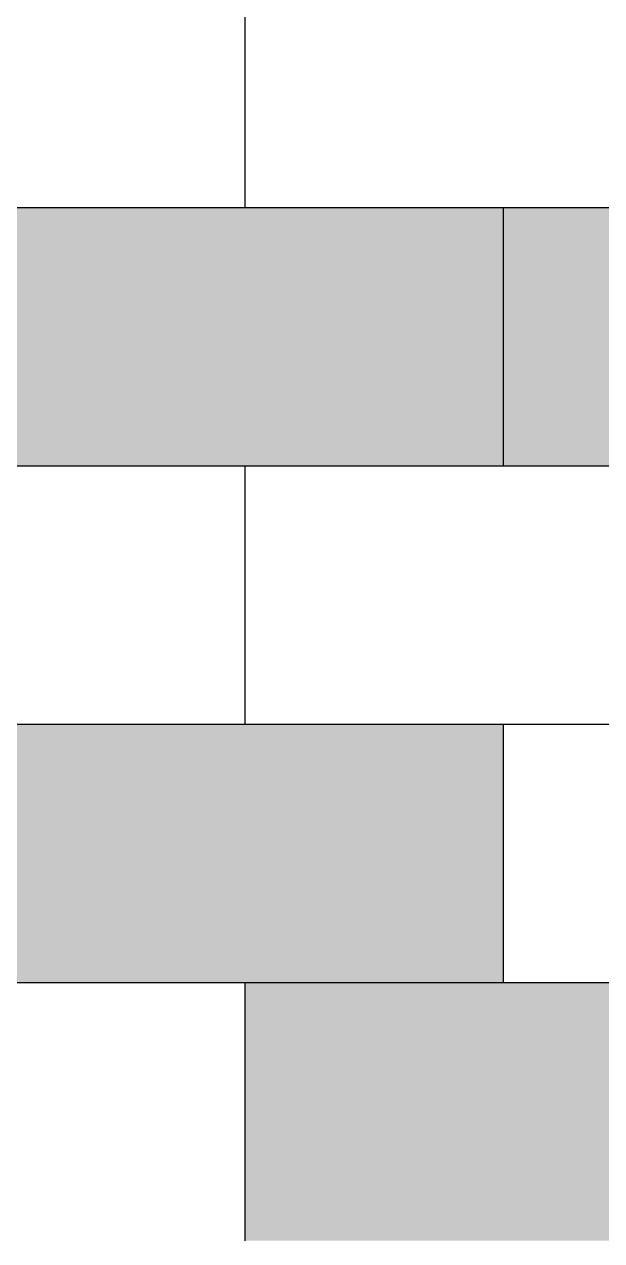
# Model space of a CAD drawing. Header units: metres. Extents: x 1203 to 2640, y 535 to 1122.
# Drawn here: x 1239.81 to 1244.36, y 603.5 to 613.07 of the extents above; entities that cross this region are included whole.
import ezdxf

# ---------------------------------------------------------------- set-up
doc = ezdxf.new("R2010")
doc.units = ezdxf.units.M
doc.layers.add('line work', color=7, linetype='Continuous')
picture_1 = doc.add_image_def('image1.png', size_in_pixel=(941, 730))

msp = doc.modelspace()

# ---------------------------------------------------------------- hatches: boundary and pattern name
at = {"layer": 'line work', "lineweight": -3}
h = msp.add_hatch(color=8, dxfattribs=at)
h.dxf.hatch_style = 1
edge = h.paths.add_edge_path()
edge.add_line((1243.584, 611.632), (1239.6872, 611.632))
edge.add_spline(control_points=[(1239.6872, 611.632), (1239.6795, 611.4861), (1239.6541, 611.3043), (1239.6276, 611.1735), (1239.5739, 611.1088), (1239.5339, 611.0831), (1239.52, 611.076)], knot_values=[69.120782, 69.120782, 69.120782, 69.120782, 69.794529, 70.794529, 71.794529, 72.244874, 72.244874, 72.244874, 72.244874], degree=3, periodic=0)
edge.add_line((1239.52, 611.076), (1239.52, 609.6))
edge.add_line((1239.52, 609.6), (1243.584, 609.6))
edge.add_line((1243.584, 609.6), (1243.584, 611.632))
h = msp.add_hatch(color=9, dxfattribs=at)
h.dxf.hatch_style = 1
h.paths.add_polyline_path([(1247.648, 611.632), (1243.584, 611.632), (1243.584, 609.6), (1247.648, 609.6)])
h = msp.add_hatch(color=9, dxfattribs=at)
h.dxf.hatch_style = 1
edge = h.paths.add_edge_path()
edge.add_line((1243.584, 607.568), (1239.52, 607.568))
edge.add_line((1239.52, 607.568), (1239.52, 606.4338))
edge.add_spline(control_points=[(1239.52, 606.4338), (1239.5339, 606.4267), (1239.5739, 606.401), (1239.6276, 606.3363), (1239.6573, 606.1895), (1239.6897, 605.9491), (1239.696, 605.6083)], knot_values=[72.571127, 72.571127, 72.571127, 72.571127, 73.021472, 74.021472, 75.021472, 76.021472, 76.021472, 76.021472, 76.021472], degree=3, periodic=0)
edge.add_line((1239.699, 605.536), (1243.584, 605.536))
edge.add_line((1243.584, 605.536), (1243.584, 607.568))
h = msp.add_hatch(color=8, dxfattribs=at)
h.dxf.hatch_style = 1
h.paths.add_polyline_path([(1245.616, 605.536), (1241.552, 605.536), (1241.552, 603.504), (1245.616, 603.504)])

# ---------------------------------------------------------------- linework, layer by layer
at = {"layer": 'line work', "color": 7, "linetype": 'Continuous', "lineweight": -3}
for p, q in [((1241.552, 611.632), (1241.552, 613.664)), ((1233.1927, 611.632), (1250.0497, 611.632)), ((1243.584, 609.6), (1243.584, 611.632)), ((1233.1927, 609.6), (1250.867, 609.6)), ((1241.552, 607.568), (1241.552, 609.6)), ((1233.1927, 607.568), (1251.6844, 607.568)), ((1243.584, 605.536), (1243.584, 607.568)), ((1233.1927, 605.536), (1252.5018, 605.536)), ((1241.552, 603.504), (1241.552, 605.536))]:
    msp.add_line(p, q, dxfattribs=at)

# ---------------------------------------------------------------- pictures from other files: only their frames are drawn
image = msp.add_image(picture_1, insert=(1202.9375, 535.4393), size_in_units=(167.2726, 129.7652))
image.dxf.flags = 6

doc.saveas('drawing.dxf')
